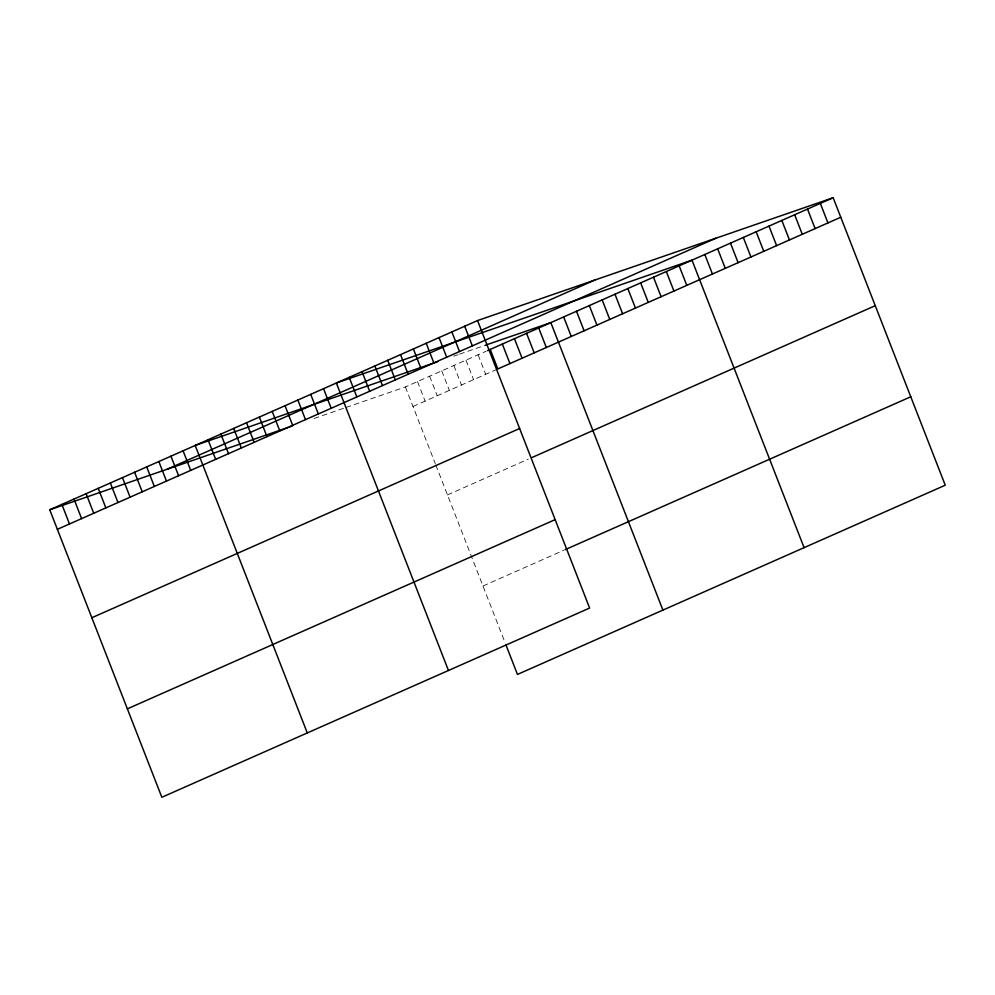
<?xml version="1.0" encoding="UTF-8"?>
<svg xmlns="http://www.w3.org/2000/svg" width="995" height="995" viewBox="0 0 995 995"><rect width="100%" height="100%" fill="white"/><g stroke="black" fill="none" stroke-linecap="round" stroke-linejoin="round"><path stroke-width="0.75" stroke-dasharray="4.97 3.73" d="M345.974 407.465L405.375 386.955L486.182 351.21M412.987 406.482L497.836 368.946M447.464 494.913L528.27 459.168M482.985 586.018L563.792 550.272M453.745 356.148L458.098 354.643M459.541 354.145L485.622 345.128M314.097 418.485L344.531 407.975M478.097 354.78L485.722 374.319M465.983 360.14L473.595 379.68M453.857 365.501L461.481 385.04M441.743 370.861L449.354 390.401M429.616 376.222L437.228 395.761M417.502 381.582L425.114 401.122M405.375 386.955L435.275 463.62M435.798 464.976L505.261 643.156"/><path stroke-width="1.49" d="M477.538 320.564L589.625 608.044L161.837 797.281L49.75 509.788L477.538 320.564L833.163 197.719L945.25 485.212L517.462 674.436L505.796 644.511M167.11 469.254L594.886 280.018M57.362 529.328L715.803 238.253M487.525 350.613L833.163 197.719M840.775 217.258L497.836 368.946L490.224 349.419M91.838 617.746L519.626 428.522M532.313 457.377L875.252 305.676M127.36 708.85L555.148 519.626M565.135 549.675L910.773 396.781M437.812 361.645L195.194 445.449L307.281 732.942M485.622 345.128L550.82 322.616L662.906 610.097M49.75 509.788L288.015 427.489M289.47 426.992L292.368 425.984M820.328 203.39L827.939 222.93M807.492 209.074L815.116 228.601M794.657 214.746L802.281 234.285M781.834 220.43L789.445 239.957M768.998 226.101L776.61 245.641M756.163 231.785L763.774 251.312M743.327 237.457L750.939 256.996M730.492 243.128L738.103 262.668M717.656 248.812L725.28 268.339M704.821 254.484L712.445 274.023M804.084 547.66L691.998 260.168L336.36 383L448.459 670.493M679.162 265.839L686.774 285.378M666.327 271.523L673.938 291.05M653.491 277.195L661.103 296.734M640.656 282.878L648.28 302.405M627.82 288.55L635.444 308.077M614.997 294.221L622.609 313.761M602.162 299.905L609.773 319.432M589.326 305.577L596.938 325.116M576.491 311.261L584.102 330.788M563.655 316.932L571.279 336.472M538.705 327.977L546.317 347.504M526.579 333.337L534.203 352.864M514.465 338.698L522.076 358.225M502.338 344.059L509.962 363.585M464.702 326.236L472.314 345.775M451.867 331.907L459.479 351.446M439.031 337.591L446.655 357.118M426.196 343.263L433.82 362.802M413.373 348.946L420.984 368.473M400.537 354.618L408.149 374.157M387.702 360.302L395.313 379.829M374.866 365.973L382.478 385.513M362.031 371.657L369.642 391.184M349.195 377.329L356.819 396.868M323.537 388.684L331.148 408.211M310.701 394.356L318.313 413.895M297.866 400.04L305.477 419.567M285.03 405.711L292.642 425.251M272.195 411.395L279.819 430.922M259.359 417.067L266.983 436.606M246.536 422.738L254.148 442.277M233.701 428.422L241.312 447.949M220.865 434.094L228.477 453.633M208.03 439.778L215.641 459.304M183.08 450.81L190.692 470.349M170.953 456.17L178.578 475.709M158.839 461.531L166.451 481.07M146.713 466.904L154.325 486.431M134.599 472.264L142.21 491.791M122.472 477.625L130.084 497.152M110.358 482.985L117.97 502.512M98.231 488.346L105.843 507.873M86.117 493.707L93.729 513.233M73.991 499.067L81.602 518.606M61.877 504.428L69.488 523.967"/></g></svg>
